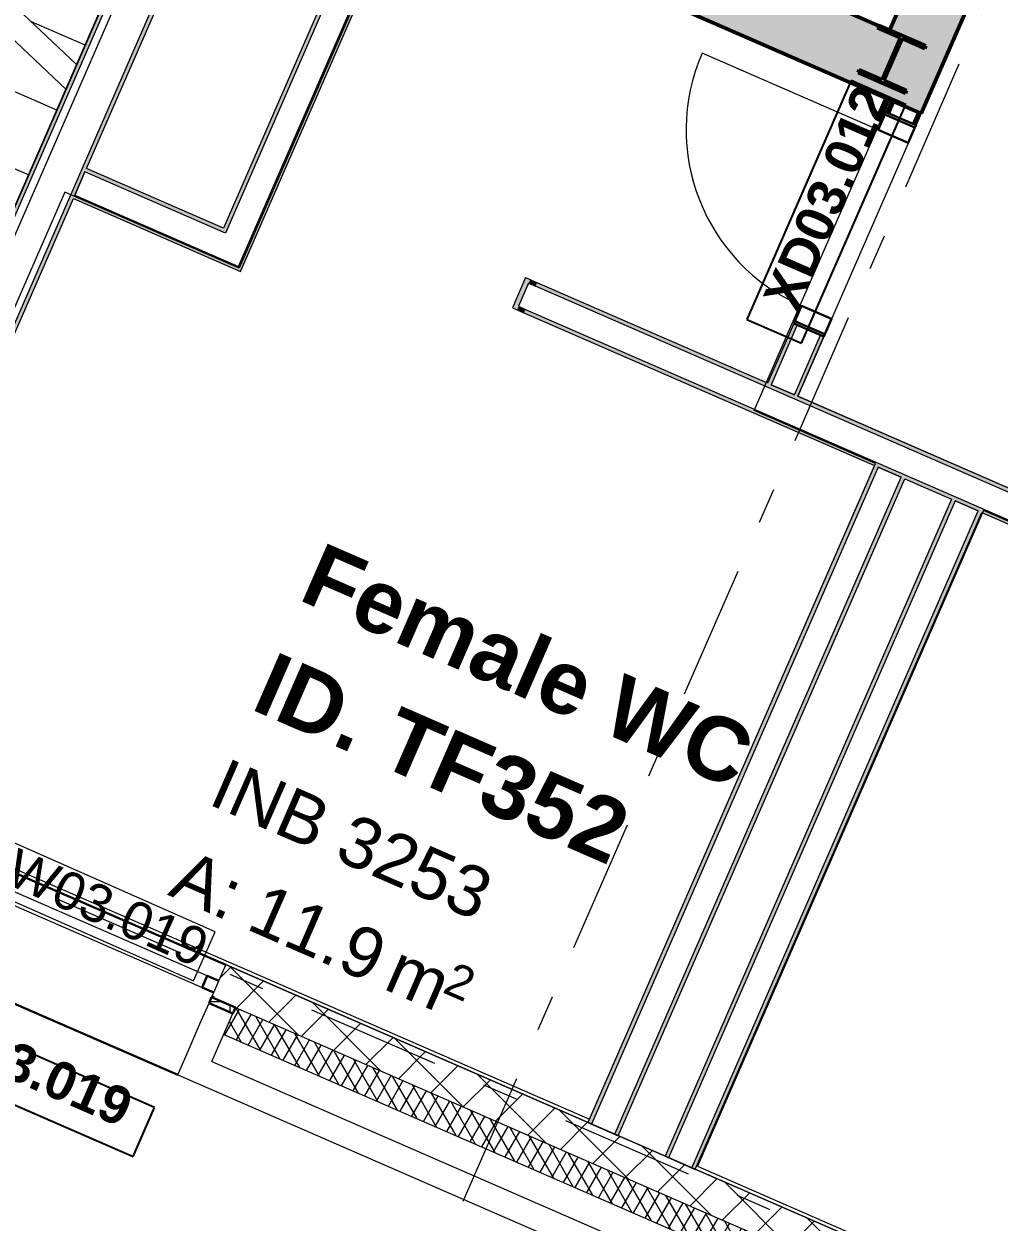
# Model space of a CAD drawing. Header units: millimetres. Extents: x -35034 to 431752, y -71616 to 25069.
# Drawn here: x 13616 to 17468, y -6982 to -2247 of the extents above; entities that cross this region are included whole.
import ezdxf
from ezdxf.enums import TextEntityAlignment as Align

# ---------------------------------------------------------------- set-up
doc = ezdxf.new("R2010")
doc.units = ezdxf.units.MM
doc.header["$MEASUREMENT"] = 0
doc.linetypes.add('Double Dashed', pattern=[1093.611073, 529.166651, -211.666656, 141.111112, -211.666656])
for name, color, linetype in [('A-05-M_Gross_Int_Circulation', 7, 'Continuous'), ('A-15-M_Column_Int', 7, 'Continuous'), ('A-15-MG_Structural_Grid', 7, 'Continuous'), ('A-20-M_Floor_Slab', 7, 'Continuous'), ('A-25-M_Curtain_Wall', 7, 'Continuous'), ('A-25-M_Wall_Ext_Existing_HUB', 7, 'Continuous'), ('A-25-M_Wall_Int', 7, 'Continuous'), ('A-35-M_FFE-Zone', 7, 'Continuous'), ('ArchiCAD Door Markers', 7, 'Continuous'), ('ArchiCAD Doors', 7, 'Continuous'), ('ArchiCAD Window Markers', 7, 'Continuous'), ('ArchiCAD Windows', 7, 'Continuous')]:
    doc.layers.add(name, color=color, linetype=linetype)
for name, color, linetype, lineweight, true_color in [('A-05-M_Gross_Int_Circulation_Pen_No__74', 7, 'Continuous', 20, 0x606060), ('A-15-M_Column_Int_Pen_No__28', 7, 'Continuous', 50, 0x2a2a2a), ('A-15-MG_Structural_Grid_Pen_No__163', 7, 'Continuous', 0, 0x750077), ('A-25-M_Curtain_Wall_Pen_No__46', 7, 'Continuous', 35, 0x444444), ('A-25-M_Wall_Ext_Existing_HUB_Pen_No__107', 7, 'Continuous', 15, 0xa6a6a6), ('A-25-M_Wall_Ext_Existing_HUB_Pen_No__43', 7, 'Continuous', 30, 0x444444), ('A-25-M_Wall_Int_Pen_No__107', 7, 'Continuous', 15, 0xa6a6a6), ('A-25-M_Wall_Int_Pen_No__27', 7, 'Continuous', 50, 0x2a2a2a), ('A-35-M_FFE-Zone_Pen_No__74', 7, 'Continuous', 20, 0x606060), ('ArchiCAD Doors_Pen_No__27', 7, 'Continuous', 50, 0x2a2a2a), ('ArchiCAD Doors_Pen_No__43', 7, 'Continuous', 30, 0x444444), ('ArchiCAD Doors_Pen_No__63', 7, 'Continuous', 20, 0x606060), ('ArchiCAD Windows_Pen_No__23', 7, 'Continuous', 30, 0x2a2a2a), ('ArchiCAD Windows_Pen_No__43', 7, 'Continuous', 30, 0x444444)]:
    doc.layers.add(name, color=color, linetype=linetype, lineweight=lineweight, true_color=true_color)
for name, color, linetype, lineweight in [('A-20-M_Floor_Slab_Pen_No__89', 8, 'Continuous', 20), ('A-25-M_Curtain_Wall_Pen_No__85', 8, 'Continuous', 20), ('A-25-M_Wall_Ext_Existing_HUB_Pen_No__1', 7, 'Continuous', 13), ('A-25-M_Wall_Int_Pen_No__1', 7, 'Continuous', 13), ('A-30-M_Stair_Pen_No__1', 7, 'Continuous', 13), ('ArchiCAD Door Markers_Pen_No__1', 7, 'Continuous', 13), ('ArchiCAD Door Markers_Pen_No__5', 7, 'Continuous', 25), ('ArchiCAD Doors_Pen_No__1', 7, 'Continuous', 13), ('ArchiCAD Window Markers_Pen_No__1', 7, 'Continuous', 13), ('ArchiCAD Window Markers_Pen_No__5', 7, 'Continuous', 25), ('ArchiCAD Windows_Pen_No__1', 7, 'Continuous', 13), ('ArchiCAD Windows_Pen_No__83', 8, 'Continuous', 20), ('ArchiCAD Zone Stamps_Pen_No__9', 7, 'Continuous', 13)]:
    doc.layers.add(name, color=color, linetype=linetype, lineweight=lineweight)
doc.styles.add('GENERATED_STYLE_1', font='')
doc.styles.add('GENERATED_STYLE_2', font='')
doc.styles.add('GENERATED_STYLE_3', font='')
doc.styles.add('GENERATED_STYLE_4', font='')
doc.styles.get('GENERATED_STYLE_1').set_extended_font_data('Swis721 BT', bold=True)
doc.styles.get('GENERATED_STYLE_2').set_extended_font_data('Arial', bold=True)
doc.styles.get('GENERATED_STYLE_3').set_extended_font_data('Arial')
doc.styles.get('GENERATED_STYLE_4').set_extended_font_data('Swis721 BT')
pattern_1 = [(103.994, (0, 0), (-1137.956, 451.32), [0, -965.2, 0, -1079.5, 0, -1031.875]), (73.994, (0, 0), (-1195.13, 1745.31), [0, -520.7, 0, -869.95, 0, -333.375]), (33.994, (-311.5, -716.2), (785.414, 1814.82), [0, -317.5, 0, -1143, 0, -1492.25]), (23.994, (-311.5, -716.2), (250.28, 1972.77), [0, -158.75, 0, -749.3, 0, -857.25])]

# ---------------------------------------------------------------- blocks, each defined once
blk = doc.blocks.new('Female WC_INB 3253_36_3', base_point=(15181.8, -5656.9))
at = {"layer": 'A-35-M_FFE-Zone_Pen_No__74', "linetype": 'Continuous'}
for p, q in [((15120, -1710.6), (14465.5, -3211.6)), ((17036.7, -2546.4), (15120, -1710.6)), ((16501.1, -3774.7), (17036.7, -2546.4)), ((13776.7, -2911.3), (12897.3, -4927.9)), ((14465.5, -3211.6), (13776.7, -2911.3)), ((16980.1, -3983.6), (16501.1, -3774.7)), ((15849.9, -6575.4), (16980.1, -3983.6)), ((13181.5, -5411.8), (15849.9, -6575.4))]:
    blk.add_line(p, q, dxfattribs=at)
at = {"layer": 'ArchiCAD Zone Stamps_Pen_No__9'}
for tag, height, style, p in [('ROOM_NAME', 250, 'GENERATED_STYLE_2', (14794.1, -4291.4)), ('zoneNameLine2', 250, 'GENERATED_STYLE_2', (14605.7, -4723.5)), ('ROOM_NUMBER', 200, 'GENERATED_STYLE_3', (14417.2, -5144.2)), ('measuredAreaCode', 200, 'GENERATED_STYLE_3', (14260.2, -5504.3)), ('DUMMY_649', 200, 'GENERATED_STYLE_3', (14567.6, -5638.3)), ('DUMMY_650', 200, 'GENERATED_STYLE_3', (15038.3, -5843.6)), ('DUMMY_651', 133.3, 'GENERATED_STYLE_3', (15317.6, -5950.1))]:
    blk.add_attdef(tag, text='', height=height, rotation=336.4404, dxfattribs=dict(at, style=style)).set_placement(p, align=Align.TOP_LEFT)
blk = doc.blocks.new('Male WC_INB 3254_37_3', base_point=(19116.5, -7126.9))
at = {"layer": 'A-35-M_FFE-Zone_Pen_No__74', "linetype": 'Continuous'}
for p, q in [((19479.7, -3553.8), (18922.9, -4830.7)), ((21223.1, -4314.1), (19479.7, -3553.8)), ((17406.4, -4169.4), (16276.2, -6761.3)), ((18922.9, -4830.7), (17406.4, -4169.4)), ((19536.1, -8182.8), (21223.1, -4314.1)), ((16276.2, -6761.3), (19536.1, -8182.8))]:
    blk.add_line(p, q, dxfattribs=at)
at = {"layer": 'ArchiCAD Zone Stamps_Pen_No__9'}
for tag, height, style, p in [('ROOM_NAME', 250, 'GENERATED_STYLE_2', (18877.2, -5826.1)), ('zoneNameLine2', 250, 'GENERATED_STYLE_2', (18688.7, -6258.2)), ('ROOM_NUMBER', 200, 'GENERATED_STYLE_3', (18500.3, -6678.9)), ('measuredAreaCode', 200, 'GENERATED_STYLE_3', (18343.3, -7039)), ('DUMMY_649', 200, 'GENERATED_STYLE_3', (18650.7, -7173.1)), ('DUMMY_650', 200, 'GENERATED_STYLE_3', (19140, -7386.4)), ('DUMMY_651', 133.3, 'GENERATED_STYLE_3', (19419.3, -7493))]:
    blk.add_attdef(tag, text='', height=height, rotation=336.4404, dxfattribs=dict(at, style=style)).set_placement(p, align=Align.TOP_LEFT)
blk = doc.blocks.new('Hub Circulation Third_INB 3250_43_3', base_point=(35476.1, -4184.6))
at = {"layer": 'A-05-M_Gross_Int_Circulation_Pen_No__74', "linetype": 'Continuous'}
for p, q in [((19055.2, 1744.8), (16673, -3718.4)), ((16673, -3718.4), (18830.8, -4659.3))]:
    blk.add_line(p, q, dxfattribs=at)
at = {"layer": 'ArchiCAD Zone Stamps_Pen_No__9'}
for tag, height, style, p in [('ROOM_NAME', 250, 'GENERATED_STYLE_2', (34329.2, -2488.1)), ('zoneNameLine2', 250, 'GENERATED_STYLE_2', (34140.8, -2920.2)), ('ROOM_NUMBER', 200, 'GENERATED_STYLE_3', (33952.4, -3340.9)), ('measuredAreaCode', 200, 'GENERATED_STYLE_3', (33795.3, -3701)), ('DUMMY_649', 200, 'GENERATED_STYLE_3', (34102.7, -3835.1)), ('DUMMY_650', 200, 'GENERATED_STYLE_3', (34731.9, -4109.4)), ('DUMMY_651', 133.3, 'GENERATED_STYLE_3', (35011.2, -4216))]:
    blk.add_attdef(tag, text='', height=height, rotation=336.4404, dxfattribs=dict(at, style=style)).set_placement(p, align=Align.TOP_LEFT)
blk = doc.blocks.new('Stair 03_INB 3252_56_3', base_point=(12780.6, -1779.5))
at = {"layer": 'A-05-M_Gross_Int_Circulation_Pen_No__74', "linetype": 'Continuous'}
blk.add_line((12614.2, -5180.7), (15080.6, 475.5), dxfattribs=at)
at = {"layer": 'ArchiCAD Zone Stamps_Pen_No__9'}
for tag, height, style, p in [('ROOM_NAME', 250, 'GENERATED_STYLE_2', (12541.3, -478.7)), ('zoneNameLine2', 250, 'GENERATED_STYLE_2', (12352.9, -910.9)), ('ROOM_NUMBER', 200, 'GENERATED_STYLE_3', (12164.5, -1331.6)), ('measuredAreaCode', 200, 'GENERATED_STYLE_3', (12007.4, -1691.7)), ('DUMMY_649', 200, 'GENERATED_STYLE_3', (12314.8, -1825.7)), ('DUMMY_650', 200, 'GENERATED_STYLE_3', (12804.2, -2039.1)), ('DUMMY_651', 133.3, 'GENERATED_STYLE_3', (13083.5, -2145.6))]:
    blk.add_attdef(tag, text='', height=height, rotation=336.4404, dxfattribs=dict(at, style=style)).set_placement(p, align=Align.TOP_LEFT)
blk = doc.blocks.new('Slab_1_3', base_point=(7696.6, 5872.1))
at = {"layer": 'A-20-M_Floor_Slab_Pen_No__89', "linetype": 'Continuous', "flags": 128}
blk.add_lwpolyline([(31982.9, -13626.4), (12656.3, -5199.1), (14737.9, -425.5), (12206.2, 678.5), (10067.8, -4225.5), (4375.8, -1743.6), (7696.6, 5872.1), (7484.7, 6099.8), (7408.6, 6181.5), (7708, 6474.6), (7630.9, 6558.3), (10938, 9637), (15227.2, 7766.9), (17293.9, 12506.6), (15858.3, 14038.4), (17354.4, 15444.2), (18384.5, 14995), (19410.6, 17348.4)], dxfattribs=at)
blk = doc.blocks.new('Window 19')
at = {"layer": 'ArchiCAD Windows_Pen_No__1', "linetype": 'Continuous'}
for p, q in [((-680, 0), (-680, -50)), ((680, 0), (680, -50))]:
    blk.add_line(p, q, dxfattribs=at)
at = {"layer": 'ArchiCAD Windows_Pen_No__23', "linetype": 'Continuous'}
for p, q in [((-680, 355), (680, 355)), ((-680, -119.5), (680, -119.5))]:
    blk.add_line(p, q, dxfattribs=at)
at = {"layer": 'ArchiCAD Windows_Pen_No__43', "linetype": 'Continuous'}
for p, q in [((-680, 0), (-630, 0)), ((-630, 0), (-630, -50)), ((630, -50), (630, 0)), ((630, 0), (680, 0)), ((-630, -50), (-680, -50)), ((680, -50), (630, -50))]:
    blk.add_line(p, q, dxfattribs=at)
at = {"layer": 'ArchiCAD Windows_Pen_No__83', "linetype": 'Continuous'}
for p, q in [((-630, 0), (630, 0)), ((630, -50), (-630, -50))]:
    blk.add_line(p, q, dxfattribs=at)
blk = doc.blocks.new('Window Stamp 18_3')
at = {"layer": 'ArchiCAD Window Markers_Pen_No__5', "linetype": 'Continuous'}
for p, q in [((647.4, 366.4), (-647.4, 366.4)), ((-647.4, 366.4), (-647.4, 154.6)), ((647.4, 366.4), (-647.4, 366.4)), ((647.4, 154.6), (647.4, 366.4)), ((-647.4, 154.6), (647.4, 154.6))]:
    blk.add_line(p, q, dxfattribs=at)
at = {"layer": 'ArchiCAD Window Markers_Pen_No__1', "style": 'GENERATED_STYLE_1'}
blk.add_attdef('AC_WIDO_ID', text='', height=150, rotation=180, dxfattribs=at).set_placement((588.6, 410.5), align=Align.BOTTOM_LEFT)
blk = doc.blocks.new('Wall_8_3', base_point=(44635.4, -19661.2))
at = {"layer": 'A-25-M_Wall_Ext_Existing_HUB', "linetype": 'Continuous', "lineweight": 0, "true_color": 0x000000}
h = blk.add_hatch(dxfattribs=at)
h.set_pattern_fill('Rigid_Insulation_0003', color=178, style=0, pattern_type=2)
h.set_pattern_definition([(0, (0, 0), (0, 130), []), (90, (0, 0), (-130, 0), [])])
h.paths.add_polyline_path([(14357.1, -6093.5), (14347.1, -6116.4), (14441.1, -6157.4), (14451.1, -6134.4)])
at = {"layer": 'A-25-M_Wall_Ext_Existing_HUB_Pen_No__107', "linetype": 'Continuous'}
h = blk.add_hatch(dxfattribs=at)
h.set_pattern_fill('Concrete_Block_0003', color=256, style=0, pattern_type=2)
h.set_pattern_definition([(45, (0, 0), (-91.9239, 91.9239), []), (135, (0, 0), (91.9239, 91.9239), [])])
h.paths.add_polyline_path([(14357.1, -6093.5), (17647.9, -7528.4), (17656.1, -7509.6), (17676.1, -7463.8), (17703.8, -7400.1), (14413.1, -5965.1), (14385.3, -6028.9), (14365.3, -6074.7)])
h = blk.add_hatch(dxfattribs=at)
h.set_pattern_fill('613_01__ad_AR_SAND_0003', color=256, style=0, pattern_type=2)
h.set_pattern_definition(pattern_1)
h.paths.add_polyline_path([(14358.4, -6347.1), (14441.1, -6157.4), (14347.1, -6116.4), (14223.4, -6400.1)])
h = blk.add_hatch(dxfattribs=at)
h.set_pattern_fill('Batt_Insulation_0003', color=256, style=0, pattern_type=2)
h.set_pattern_definition([(60, (0, 0), (-43.30127, 25), []), (120, (0, 0), (43.30127, 25), [])])
h.paths.add_polyline_path([(14405.1, -6239.9), (17508, -7592.9), (17543.9, -7510.4), (17553.9, -7487.4), (14451.1, -6134.4), (14441.1, -6157.4)])
h = blk.add_hatch(dxfattribs=at)
h.set_pattern_fill('613_01__ad_AR_SAND_0003', color=256, style=0, pattern_type=2)
h.set_pattern_definition(pattern_1)
h.paths.add_polyline_path([(14358.4, -6347.1), (14223.4, -6400.1), (17514.2, -7835), (17461.2, -7700.1)])
at = {"layer": 'A-25-M_Wall_Ext_Existing_HUB_Pen_No__1', "linetype": 'Continuous'}
for p, q in [((14385.3, -6028.9), (14413.1, -5965.1)), ((14365.3, -6074.7), (14385.3, -6028.9)), ((14357.1, -6093.5), (14365.3, -6074.7)), ((14311.2, -6198.9), (14347.1, -6116.4)), ((14311.2, -6198.9), (14347.1, -6116.4)), ((14451.1, -6134.4), (17553.9, -7487.4)), ((14264.4, -6306.1), (14311.2, -6198.9)), ((14264.4, -6306.1), (14311.2, -6198.9)), ((14358.4, -6347.1), (14441.1, -6157.4)), ((14405.1, -6239.9), (17508, -7592.9)), ((14223.4, -6400.1), (14264.4, -6306.1)), ((14223.4, -6400.1), (14264.4, -6306.1)), ((14358.4, -6347.1), (17461.2, -7700.1))]:
    blk.add_line(p, q, dxfattribs=at)
at = {"layer": 'A-25-M_Wall_Ext_Existing_HUB_Pen_No__1', "linetype": 'Continuous', "flags": 128}
for points in [[(17703.8, -7400.1), (14413.1, -5965.1)], [(14223.4, -6400.1), (17514.2, -7835)]]:
    blk.add_lwpolyline(points, dxfattribs=at)
at = {"layer": 'A-25-M_Wall_Ext_Existing_HUB_Pen_No__43', "linetype": 'Continuous'}
for p, q in [((14357.1, -6093.5), (14347.1, -6116.4)), ((14451.1, -6134.4), (14357.1, -6093.5)), ((14347.1, -6116.4), (14441.1, -6157.4)), ((14441.1, -6157.4), (14451.1, -6134.4))]:
    blk.add_line(p, q, dxfattribs=at)
at = {"layer": 'ArchiCAD Window Markers'}
ref = blk.add_blockref('Window Stamp 18_3', (13600.1, -6128.3), dxfattribs=dict(at, rotation=156.4404141930047))
ref.add_attrib('AC_WIDO_ID', 'P2-W03.019', dxfattribs={"layer": 'ArchiCAD Window Markers_Pen_No__1', "color": 7, "height": 150, "rotation": 336.4404, "style": 'GENERATED_STYLE_1'}).set_placement((12914.2, -6184.7), align=Align.BOTTOM_LEFT)
at = {"layer": 'ArchiCAD Windows', "color": 251, "linetype": 'Continuous', "lineweight": 20, "true_color": 0x606060, "xscale": -1, "zscale": 1000, "rotation": 156.4404141930047}
blk.add_blockref('Window 19', (13742, -5802.9), dxfattribs=at)
blk = doc.blocks.new('Wall_25_3', base_point=(12614.2, -5180.7))
at = {"layer": 'A-25-M_Wall_Int_Pen_No__107', "linetype": 'Continuous'}
for points in [[(14286, -1346.6), (12614.2, -5180.7), (12627.9, -5186.7), (14299.8, -1352.6)], [(14455.6, -1420.6), (12783.8, -5254.7), (12797.5, -5260.7), (14469.4, -1426.6)]]:
    blk.add_hatch(color=256, dxfattribs=at).paths.add_polyline_path(points)
at = {"layer": 'A-25-M_Wall_Int_Pen_No__1', "linetype": 'Continuous'}
for p, q in [((14299.8, -1352.6), (12627.9, -5186.7)), ((12783.8, -5254.7), (14455.6, -1420.6))]:
    blk.add_line(p, q, dxfattribs=at)
at = {"layer": 'A-25-M_Wall_Int_Pen_No__1', "linetype": 'Continuous', "flags": 128}
for points in [[(15080.6, 475.5), (12614.2, -5180.7)], [(13862.8, -2817.6), (14469.4, -1426.6)], [(13816.9, -2923), (13856.8, -2831.3)], [(12797.5, -5260.7), (13810.9, -2936.7)]]:
    blk.add_lwpolyline(points, dxfattribs=at)
blk = doc.blocks.new('Wall_26_3', base_point=(13679.5, -2737.6))
at = {"layer": 'A-25-M_Wall_Int_Pen_No__107', "linetype": 'Continuous'}
for points in [[(14403.6, -3053.4), (13862.8, -2817.6), (13856.8, -2831.3), (14411.4, -3073.1)], [(13810.9, -2936.7), (14470.8, -3224.5), (14463.1, -3204.8), (13816.9, -2923)]]:
    blk.add_hatch(color=256, dxfattribs=at).paths.add_polyline_path(points)
at = {"layer": 'A-25-M_Wall_Int_Pen_No__1', "linetype": 'Continuous'}
for p, q in [((14411.4, -3073.1), (13856.8, -2831.3)), ((13816.9, -2923), (14463.1, -3204.8))]:
    blk.add_line(p, q, dxfattribs=at)
at = {"layer": 'A-25-M_Wall_Int_Pen_No__1', "linetype": 'Continuous', "flags": 128}
for points in [[(13856.8, -2831.3), (13816.9, -2923)], [(14403.6, -3053.4), (13862.8, -2817.6)], [(13810.9, -2936.7), (14470.8, -3224.5)]]:
    blk.add_lwpolyline(points, dxfattribs=at)
blk = doc.blocks.new('Wall_27_3', base_point=(14403.6, -3053.4))
at = {"layer": 'A-25-M_Wall_Int_Pen_No__107', "linetype": 'Continuous'}
for points in [[(15010.2, -1662.4), (14403.6, -3053.4), (14411.4, -3073.1), (15023.9, -1668.4)], [(14470.8, -3224.5), (15129.4, -1714.3), (15115.6, -1708.3), (14463.1, -3204.8)]]:
    blk.add_hatch(color=256, dxfattribs=at).paths.add_polyline_path(points)
at = {"layer": 'A-25-M_Wall_Int_Pen_No__1', "linetype": 'Continuous'}
for p, q in [((15023.9, -1668.4), (14411.4, -3073.1)), ((14463.1, -3204.8), (15115.6, -1708.3))]:
    blk.add_line(p, q, dxfattribs=at)
at = {"layer": 'A-25-M_Wall_Int_Pen_No__1', "linetype": 'Continuous', "flags": 128}
for points in [[(15010.2, -1662.4), (14403.6, -3053.4)], [(15129.4, -1714.3), (15010.2, -1662.4)], [(14470.8, -3224.5), (15129.4, -1714.3)]]:
    blk.add_lwpolyline(points, dxfattribs=at)
blk = doc.blocks.new('Wrapped End 19')
at = {"layer": 'A-25-M_Wall_Int_Pen_No__107', "linetype": 'Continuous'}
for points in [[(0, -20), (130, -20), (130, 0), (0, 0)], [(0, -50), (15, -50), (15, -20), (0, -20)], [(115, -50), (130, -50), (130, -20), (115, -20)]]:
    blk.add_hatch(color=256, dxfattribs=at).paths.add_polyline_path(points)
at = {"layer": 'A-25-M_Wall_Int_Pen_No__1', "linetype": 'Continuous'}
for p, q in [((130, 0), (0, 0)), ((0, 0), (0, -20)), ((130, 0), (0, 0)), ((0, 0), (0, -20)), ((130, 0), (130, -20)), ((130, 0), (130, -20)), ((0, -20), (0, -50)), ((0, -20), (0, -50)), ((115, -20), (15, -20)), ((15, -20), (15, -50)), ((15, -20), (15, -50)), ((115, -20), (115, -50)), ((115, -20), (115, -50)), ((130, -20), (130, -50)), ((130, -20), (130, -50))]:
    blk.add_line(p, q, dxfattribs=at)
blk = doc.blocks.new('Wall_28_3', base_point=(15597.3, -3249.3))
at = {"layer": 'A-25-M_Wall_Int_Pen_No__107', "linetype": 'Continuous'}
for points in [[(15643.1, -3269.3), (15637.2, -3283.1), (18824.8, -4673), (18830.8, -4659.3)], [(15597.2, -3374.7), (15591.2, -3388.5), (18888.8, -4826.4), (18894.6, -4813.2), (18894.3, -4812.4)], [(18830.8, -4659.3), (18824.8, -4673), (18838.5, -4679), (18838.8, -4678.5)], [(18894.6, -4813.2), (18888.8, -4826.4), (18902.6, -4832.4)]]:
    blk.add_hatch(color=256, dxfattribs=at).paths.add_polyline_path(points)
at = {"layer": 'A-25-M_Wall_Int_Pen_No__1', "linetype": 'Continuous'}
for p, q in [((18838.5, -4679), (15637.2, -3283.1)), ((15597.2, -3374.7), (18798.6, -4770.7)), ((18838.5, -4679), (18838.8, -4678.5)), ((18798.6, -4770.7), (18894.3, -4812.4))]:
    blk.add_line(p, q, dxfattribs=at)
at = {"layer": 'A-25-M_Wall_Int_Pen_No__1', "linetype": 'Continuous', "flags": 128}
for points in [[(16553.8, -3666.4), (15643.1, -3269.3)], [(15591.2, -3388.5), (16976.2, -3992.4)], [(16659.3, -3712.4), (16567.6, -3672.4)], [(18830.8, -4659.3), (16673, -3718.4)], [(16990, -3998.4), (17081.7, -4038.4)], [(17095.4, -4044.4), (17280.6, -4125.1)], [(17294.3, -4131.1), (17386, -4171.1)], [(17399.7, -4177.1), (18902.6, -4832.4)]]:
    blk.add_lwpolyline(points, dxfattribs=at)
at = {"layer": 'A-25-M_Wall_Int', "linetype": 'Continuous', "zscale": 1000, "rotation": 66.44034980789456}
blk.add_blockref('Wrapped End 19', (15545.4, -3368.5), dxfattribs=at)
blk = doc.blocks.new('Wall_29_3', base_point=(15844.1, -6588.8))
at = {"layer": 'A-25-M_Wall_Int_Pen_No__107', "linetype": 'Continuous'}
for points in [[(16976.2, -3992.4), (15844.1, -6588.8), (15857.8, -6594.8), (16990, -3998.4)], [(15963.2, -6640.8), (17095.4, -4044.4), (17081.7, -4038.4), (15949.5, -6634.8)]]:
    blk.add_hatch(color=256, dxfattribs=at).paths.add_polyline_path(points)
at = {"layer": 'A-25-M_Wall_Int_Pen_No__1', "linetype": 'Continuous'}
for p, q in [((16990, -3998.4), (15857.8, -6594.8)), ((15949.5, -6634.8), (17081.7, -4038.4))]:
    blk.add_line(p, q, dxfattribs=at)
at = {"layer": 'A-25-M_Wall_Int_Pen_No__1', "linetype": 'Continuous', "flags": 128}
for points in [[(16976.2, -3992.4), (15844.1, -6588.8)], [(17081.7, -4038.4), (16990, -3998.4)], [(15963.2, -6640.8), (17095.4, -4044.4)], [(15844.1, -6588.8), (15963.2, -6640.8)]]:
    blk.add_lwpolyline(points, dxfattribs=at)
blk = doc.blocks.new('Wall_30_3', base_point=(17451.7, -4057.9))
at = {"layer": 'A-25-M_Wall_Int_Pen_No__107', "linetype": 'Continuous'}
for points in [[(17280.6, -4125.1), (16148.4, -6721.5), (16162.2, -6727.5), (17294.3, -4131.1)], [(16267.6, -6773.5), (17399.7, -4177.1), (17386, -4171.1), (16253.8, -6767.5)]]:
    blk.add_hatch(color=256, dxfattribs=at).paths.add_polyline_path(points)
at = {"layer": 'A-25-M_Wall_Int_Pen_No__1', "linetype": 'Continuous'}
for p, q in [((17294.3, -4131.1), (16162.2, -6727.5)), ((16253.8, -6767.5), (17386, -4171.1))]:
    blk.add_line(p, q, dxfattribs=at)
at = {"layer": 'A-25-M_Wall_Int_Pen_No__1', "linetype": 'Continuous', "flags": 128}
for points in [[(17280.6, -4125.1), (16148.4, -6721.5)], [(17386, -4171.1), (17294.3, -4131.1)], [(16267.6, -6773.5), (17399.7, -4177.1)], [(16148.4, -6721.5), (16267.6, -6773.5)]]:
    blk.add_lwpolyline(points, dxfattribs=at)
blk = doc.blocks.new('Wall_83_3', base_point=(14386, -1117.5))
at = {"layer": 'A-25-M_Wall_Int_Pen_No__107', "linetype": 'Continuous', "lineweight": 0, "true_color": 0x535353}
blk.add_hatch(color=251, dxfattribs=at).paths.add_polyline_path([(14469.4, -1426.6), (17160.6, -2600.1), (17035.1, -2272.6), (14569.3, -1197.4)])
at = {"layer": 'A-25-M_Wall_Int_Pen_No__27', "linetype": 'Continuous', "flags": 128}
for points in [[(17035.1, -2272.6), (14569.3, -1197.4)], [(14469.4, -1426.6), (17160.6, -2600.1)]]:
    blk.add_lwpolyline(points, dxfattribs=at)
blk = doc.blocks.new('Simple Door Opening_7')
at = {"layer": 'ArchiCAD Doors_Pen_No__27', "linetype": 'Continuous'}
for p, q in [((-455, 0), (-455, 246)), ((455, 0), (455, 246))]:
    blk.add_line(p, q, dxfattribs=at)
blk = doc.blocks.new('Simple Door Opening_8')
at = {"layer": 'ArchiCAD Doors_Pen_No__27', "linetype": 'Continuous'}
for p, q in [((-450, 0), (-450, -246)), ((450, 0), (450, -246))]:
    blk.add_line(p, q, dxfattribs=at)
blk = doc.blocks.new('Wall_85_3', base_point=(19055.2, 1744.8))
at = {"layer": 'A-25-M_Wall_Int_Pen_No__107', "linetype": 'Continuous', "lineweight": 0, "true_color": 0x535353}
for points in [[(19055.2, 1744.8), (18693.8, 1531.5), (18473.1, 1025.3), (18698.6, 927)], [(18338.9, 102), (18113.4, 200.4), (17615.8, -940.9), (17841.3, -1039.2)], [(17477.5, -1873.3), (17252, -1775), (17035.1, -2272.6), (17160.6, -2600.1)]]:
    blk.add_hatch(color=251, dxfattribs=at).paths.add_polyline_path(points)
at = {"layer": 'A-25-M_Wall_Int_Pen_No__27', "linetype": 'Continuous', "flags": 128}
for points in [[(18698.6, 927), (19055.2, 1744.8)], [(18693.8, 1531.5), (18473.1, 1025.3)], [(18113.4, 200.4), (17892.4, -306.4)], [(17841.3, -1039.2), (18338.9, 102)], [(17836.5, -434.7), (17615.8, -940.9)], [(17252, -1775), (17035.1, -2272.6)], [(17160.6, -2600.1), (17477.5, -1873.3)]]:
    blk.add_lwpolyline(points, dxfattribs=at)
at = {"layer": 'ArchiCAD Doors', "color": 251, "linetype": 'Continuous', "lineweight": 20, "true_color": 0x606060, "xscale": -1, "zscale": 1000, "rotation": 246.4404159907759}
for name, p in [('Simple Door Opening_8', (18518.8, 514.5)), ('Simple Door Opening_7', (17433.9, -1357.9))]:
    blk.add_blockref(name, p, dxfattribs=at)
blk = doc.blocks.new('Door 19_3')
at = {"layer": 'ArchiCAD Doors_Pen_No__1', "linetype": 'Continuous'}
for p, q in [((-455.3, -15), (-455.3, 0)), ((455.3, -15), (455.3, 0)), ((-455.3, -115), (-455.3, -15)), ((455.3, -115), (455.3, -15)), ((-455.3, -130), (-455.3, -115)), ((455.3, -130), (455.3, -115))]:
    blk.add_line(p, q, dxfattribs=at)
at = {"layer": 'ArchiCAD Doors_Pen_No__43', "linetype": 'Continuous'}
for p, q in [((-445.3, 0), (-455.3, 0)), ((-455.3, 0), (-455.3, -130)), ((-379.3, 0), (-445.3, 0)), ((-445.3, 0), (-445.3, -130)), ((-379.3, -130), (-379.3, 0)), ((445.3, 0), (379.3, 0)), ((379.3, 0), (379.3, -130)), ((445.3, 0), (455.3, 0)), ((445.3, -130), (445.3, 0)), ((455.3, 0), (455.3, -130)), ((-445.3, -130), (-455.3, -130)), ((-445.3, -130), (-379.3, -130)), ((379.3, -130), (445.3, -130)), ((445.3, -130), (455.3, -130))]:
    blk.add_line(p, q, dxfattribs=at)
at = {"layer": 'ArchiCAD Doors_Pen_No__63', "linetype": 'Continuous'}
blk.add_line((379.3, 0), (379.3, 758.5), dxfattribs=at)
blk.add_arc((379.3, 0), 758.5, 90, 180, dxfattribs=at)
blk = doc.blocks.new('Door Stamp 17_4')
at = {"layer": 'ArchiCAD Door Markers_Pen_No__5', "linetype": 'Continuous'}
for p, q in [((514.6, -70), (-514.6, -70)), ((-514.6, -70), (-514.6, -305.7)), ((514.6, -70), (-514.6, -70)), ((514.6, -305.7), (514.6, -70)), ((-514.6, -305.7), (514.6, -305.7))]:
    blk.add_line(p, q, dxfattribs=at)
at = {"layer": 'ArchiCAD Door Markers_Pen_No__1', "style": 'GENERATED_STYLE_2'}
blk.add_attdef('AC_WIDO_ID', text='', height=150, rotation=180, dxfattribs=at).set_placement((457.5, -21.1), align=Align.BOTTOM_LEFT)
blk = doc.blocks.new('Wall_86_3', base_point=(17260.6, -2370.9))
at = {"layer": 'A-25-M_Wall_Int_Pen_No__107', "linetype": 'Continuous'}
for points in [[(17041.5, -2548.1), (17020.8, -2595.5), (17034.6, -2601.5), (17055.2, -2554.1)], [(17146.9, -2594.1), (17126.2, -2641.4), (17140, -2647.4), (17160.6, -2600.1)], [(16656.9, -3430.1), (16553.8, -3666.4), (16567.6, -3672.4), (16670.6, -3436.1)], [(16762.3, -3476.1), (16659.3, -3712.4), (16673, -3718.4), (16776, -3482.1)]]:
    blk.add_hatch(color=256, dxfattribs=at).paths.add_polyline_path(points)
at = {"layer": 'A-25-M_Wall_Int_Pen_No__1', "linetype": 'Continuous'}
for p, q in [((17055.2, -2554.1), (17034.6, -2601.5)), ((17034.6, -2601.5), (17020.8, -2595.5)), ((17126.2, -2641.4), (17034.6, -2601.5)), ((17126.2, -2641.4), (17146.9, -2594.1)), ((17140, -2647.4), (17126.2, -2641.4)), ((16670.6, -3436.1), (16567.6, -3672.4)), ((16670.6, -3436.1), (16656.9, -3430.1)), ((16762.3, -3476.1), (16670.6, -3436.1)), ((16659.3, -3712.4), (16762.3, -3476.1)), ((16776, -3482.1), (16762.3, -3476.1))]:
    blk.add_line(p, q, dxfattribs=at)
at = {"layer": 'A-25-M_Wall_Int_Pen_No__1', "linetype": 'Continuous', "flags": 128}
for points in [[(17041.5, -2548.1), (17020.8, -2595.5)], [(17160.6, -2600.1), (17041.5, -2548.1)], [(17140, -2647.4), (17160.6, -2600.1)], [(16656.9, -3430.1), (16553.8, -3666.4)], [(16673, -3718.4), (16776, -3482.1)], [(16567.6, -3672.4), (16659.3, -3712.4)]]:
    blk.add_lwpolyline(points, dxfattribs=at)
at = {"layer": 'ArchiCAD Door Markers'}
ref = blk.add_blockref('Door Stamp 17_4', (16958, -3064.8), dxfattribs=dict(at, rotation=246.4404154257697))
ref.add_attrib('AC_WIDO_ID', 'XD03.012', dxfattribs={"layer": 'ArchiCAD Door Markers_Pen_No__1', "color": 7, "height": 150, "rotation": 66.4404, "style": 'GENERATED_STYLE_2'}).set_placement((16711, -3407.2), align=Align.BOTTOM_LEFT)
at = {"layer": 'ArchiCAD Doors', "color": 251, "linetype": 'Continuous', "lineweight": 20, "true_color": 0x606060, "zscale": 1000, "rotation": 66.44041542576974}
blk.add_blockref('Door 19_3', (16838.8, -3012.8), dxfattribs=at)
blk = doc.blocks.new('Universal Columns Column 19_2')
at = {"layer": 'A-15-M_Column_Int', "linetype": 'Continuous', "lineweight": 0, "true_color": 0xffffff}
h = blk.add_hatch(dxfattribs=at)
h.set_pattern_fill('613_01__a5_STUCCO_0003', style=0, pattern_type=2)
h.set_pattern_definition([(286.3, (0, 0), (-3213820, 11866500), [3000, -14992680]), (309.93, (992000, -2522800), (-1760680, 765780), [4670, -4288600]), (111.49, (-168200, -712500), (765800, 1760700), [7100, -2708200]), (111.49, (-238700, -1062700), (765800, 1760700), [7100, -2708200]), (111.49, (-566500, -1578300), (765800, 1760700), [7100, -2708200]), (111.49, (-655700, -1708100), (765800, 1760700), [7100, -2708200]), (111.494, (-465300, -1834400), (765800, 1760700), [7100, -2708200]), (111.494, (-104200, -1931700), (765800, 1760700), [7100, -2708200]), (111.494, (257800, -2002000), (765800, 1760700), [7100, -2708200]), (183.06, (-194600, -886000), (2526450, 994900), [11200, -4282100]), (183.06, (-349700, -1079650), (2526450, 994900), [11200, -4282100]), (183.06, (116350, -2076500), (2526450, 994900), [11200, -4282100]), (111.49, (-350400, -1231700), (765800, 1760700), [7100, -2708200]), (111.49, (-502900, -1720200), (765800, 1760700), [7100, -2708200]), (111.494, (-274000, -1895900), (765800, 1760700), [7100, -2708200]), (111.494, (322000, -2155100), (765800, 1760700), [7100, -2708200]), (48.06, (-367140, -1412600), (765780, 1760680), [10500, -6061050]), (48.06, (-236400, -1671930), (765780, 1760680), [10520, -6061050]), (48.06, (-93300, -549600), (765800, 1760700), [10500, -6061050]), (48.06, (189050, -378800), (765800, 1760700), [10500, -6061050]), (48.06, (50600, -207200), (765800, 1760700), [10500, -6061050]), (48.06, (563700, -450600), (765800, 1760700), [10500, -6061050]), (48.06, (904800, -517960), (765780, 1760680), [10500, -6061050]), (48.06, (1265960, -877540), (765780, 1760680), [10500, -6061050]), (48.06, (1482600, -916100), (765780, 1760680), [10520, -6061050]), (48.06, (1273060, -1199550), (765780, 1760680), [10520, -6061050]), (48.06, (1211900, -1491860), (765780, 1760680), [10520, -6061050]), (48.06, (943500, -1689000), (765780, 1760680), [10520, -6061050]), (48.06, (1016600, -1999200), (765780, 1760680), [10520, -6061050]), (48.06, (801000, -2133260), (765780, 1760680), [10520, -6061050]), (48.06, (807600, -2293060), (765780, 1760680), [10520, -6061050]), (48.06, (630500, -2291960), (765780, 1760680), [10520, -6061050]), (48.06, (151700, -1607900), (765780, 1760680), [10520, -6061050]), (48.06, (70000, -1177460), (765780, 1760680), [10500, -6061050]), (48.06, (631750, -935800), (765780, 1760680), [10500, -6061050]), (48.06, (986700, -1181300), (765780, 1760680), [10500, -6061050]), (48.06, (850600, -1436000), (765780, 1760680), [10520, -6061050]), (48.06, (409300, -1365550), (765780, 1760680), [10500, -6061050]), (48.06, (488700, -1638000), (765780, 1760680), [10520, -6061050]), (48.06, (565600, -1787900), (765780, 1760680), [10520, -6061050]), (48.06, (297900, -886800), (765780, 1760680), [10500, -6061050]), (48.06, (277700, -629950), (765800, 1760700), [10500, -6061050]), (111.494, (551400, -2107800), (765800, 1760700), [7100, -2708200]), (111.494, (998900, -2140500), (765800, 1760700), [7100, -2708200]), (111.49, (707000, -1598400), (765800, 1760700), [7100, -2708200]), (111.494, (1193500, -1658100), (765800, 1760700), [7100, -2708200]), (111.49, (691100, -1191600), (765800, 1760700), [7100, -2708200]), (111.49, (1263300, -1334100), (765800, 1760700), [7100, -2708200]), (111.49, (979600, -866500), (765800, 1760700), [7100, -2708200]), (111.49, (1307600, -730700), (765800, 1760700), [7100, -2708200]), (111.49, (640400, -526600), (765800, 1760700), [7100, -2708200]), (111.49, (694500, -717200), (765800, 1760700), [7100, -2708200]), (111.49, (314700, -283700), (765800, 1760700), [7100, -2708200]), (111.49, (167600, -528500), (765800, 1760700), [7100, -2708200]), (111.49, (12400, -430600), (765800, 1760700), [7100, -2708200]), (111.49, (67100, -748000), (765800, 1760700), [7100, -2708200]), (111.49, (344000, -1091200), (765800, 1760700), [7100, -2708200]), (111.49, (29600, -939300), (765800, 1760700), [7100, -2708200]), (111.49, (438400, -757700), (765800, 1760700), [7100, -2708200]), (111.49, (-42600, -1373600), (765800, 1760700), [7100, -2708200]), (169.023, (65740, -1702860), (-7808487, 1302433), [10530, -17691000]), (169.023, (1133700, -1883880), (-7808487, 1302433), [10530, -17691000]), (169.023, (1445740, -1224800), (-7808487, 1302433), [10530, -17691000]), (169.023, (1047320, -1405880), (-7808487, 1302433), [10530, -17691000]), (169.023, (180300, -1357830), (-7808487, 1302433), [10530, -17691000]), (169.023, (-432670, -1577200), (-7808487, 1302433), [10530, -17691000]), (169.023, (223600, -966600), (-7808487, 1302433), [10530, -17691000]), (169.023, (1136430, -1014340), (-7808487, 1302433), [10530, -17691000]), (169.023, (1524220, -1021000), (-7808487, 1302433), [10530, -17691000]), (169.023, (1135220, -608810), (-7808487, 1302433), [10530, -17691000]), (169.023, (893470, -721350), (-7808487, 1302433), [10530, -17691000]), (169.023, (840820, -1017380), (-7808487, 1302433), [10530, -17691000]), (169.023, (46180, -1841170), (-7808487, 1302433), [10530, -17691000]), (169.023, (407640, -1861700), (-7808487, 1302433), [10530, -17691000]), (169.023, (845750, -1951000), (-7808487, 1302433), [10530, -17691000]), (48.06, (1350950, -1429200), (765780, 1760680), [10520, -6061050]), (48.06, (1140700, -2005970), (765780, 1760680), [10520, -6061050]), (48.06, (978100, -2309850), (765780, 1760680), [10520, -6061050]), (48.06, (198750, -158600), (765800, 1760700), [10500, -6061050]), (48.06, (458460, -261400), (765800, 1760700), [10500, -6061050]), (48.06, (772750, -448730), (765780, 1760680), [10500, -6061050]), (48.06, (1481360, -686060), (765780, 1760680), [10520, -6061050]), (48.06, (1667650, -817700), (765780, 1760680), [10520, -6061050]), (48.06, (1651400, -901750), (765780, 1760680), [10520, -6061050])])
h.paths.add_polyline_path([(-101.8, -101.6), (101.8, -101.6), (101.8, -90.6), (3.6, -90.6), (3.6, 90.6), (101.8, 90.6), (101.8, 101.6), (-101.8, 101.6), (-101.8, 90.6), (-3.6, 90.6), (-3.6, -90.6), (-101.8, -90.6)])
at = {"layer": 'A-15-M_Column_Int_Pen_No__28', "linetype": 'Continuous'}
for p, q in [((101.8, 101.6), (-101.8, 101.6)), ((-101.8, 101.6), (-101.8, 90.6)), ((101.8, 90.6), (101.8, 101.6)), ((-101.8, 90.6), (-3.6, 90.6)), ((-3.6, 90.6), (-3.6, -90.6)), ((3.6, -90.6), (3.6, 90.6)), ((3.6, 90.6), (101.8, 90.6)), ((-3.6, -90.6), (-101.8, -90.6)), ((-101.8, -90.6), (-101.8, -101.6)), ((101.8, -90.6), (3.6, -90.6)), ((101.8, -101.6), (101.8, -90.6)), ((-101.8, -101.6), (101.8, -101.6))]:
    blk.add_line(p, q, dxfattribs=at)
blk = doc.blocks.new('Standard grid marker')
at = {"layer": 'A-15-MG_Structural_Grid_Pen_No__163', "linetype": 'Double Dashed'}
blk.add_line((1000, 0), (29726, 0), dxfattribs=at)
at = {"layer": 'A-15-MG_Structural_Grid_Pen_No__163', "style": 'GENERATED_STYLE_4'}
for tag, p in [('AC_MarkerText_1_0', (-500, 41.2)), ('AC_MarkerText_1_1', (31226, 41.2))]:
    blk.add_attdef(tag, text='', height=350, rotation=90, dxfattribs=at).set_placement(p, align=Align.MIDDLE_CENTER)
blk = doc.blocks.new('Standard grid marker_3')
at = {"layer": 'A-15-MG_Structural_Grid_Pen_No__163', "linetype": 'Double Dashed'}
blk.add_line((1000, 0), (74254.8, 0), dxfattribs=at)
at = {"layer": 'A-15-MG_Structural_Grid_Pen_No__163', "style": 'GENERATED_STYLE_4'}
for tag, p in [('AC_MarkerText_1_0', (-500, 43.4)), ('AC_MarkerText_1_1', (75754.8, 43.4))]:
    blk.add_attdef(tag, text='', height=350, rotation=360, dxfattribs=at).set_placement(p, align=Align.MIDDLE_CENTER)
blk = doc.blocks.new('ST01.03')
at = {"layer": 'A-30-M_Stair_Pen_No__1', "linetype": 'Continuous'}
for p, q in [((0, 1590), (0, 4399.048)), ((0, 1960), (1300, 1960)), ((0, 1680), (1300, 1680)), ((0, 1590), (1300, 1120))]:
    blk.add_line(p, q, dxfattribs=at)
blk = doc.blocks.new('ST01.03_2')
at = {"layer": 'A-30-M_Stair_Pen_No__1', "linetype": 'Continuous'}
for p, q in [((0, 1590), (0, 4399.048)), ((0, 1590), (1300, 1120)), ((0, 0), (0, 1483.665)), ((0, 1483.665), (1300, 1013.665)), ((0, 1400), (231.414, 1400))]:
    blk.add_line(p, q, dxfattribs=at)
blk = doc.blocks.new('Label_2_3', base_point=(13789.8, -5693.3))
at = {"layer": 'A-25-M_Curtain_Wall_Pen_No__85', "linetype": 'Continuous'}
for p, q in [((13294.1, -5358.9), (13208.6, -5552.6)), ((14371, -5834.1), (13294.1, -5358.9)), ((13208.6, -5552.6), (14285.5, -6027.8)), ((14285.5, -6027.8), (14371, -5834.1))]:
    blk.add_line(p, q, dxfattribs=at)
at = {"layer": 'A-25-M_Curtain_Wall_Pen_No__46', "style": 'GENERATED_STYLE_4'}
blk.add_attdef('A', text='', height=150, rotation=336.1903, dxfattribs=at).set_placement((13294.1, -5370.2), align=Align.TOP_LEFT)

msp = doc.modelspace()

# ---------------------------------------------------------------- block references
at = {"layer": 'A-05-M_Gross_Int_Circulation', "linetype": 'Continuous'}
for name, p in [('Hub Circulation Third_INB 3250_43_3', (35476.1, -4184.6)), ('Stair 03_INB 3252_56_3', (12780.6, -1779.5))]:
    msp.add_blockref(name, p, dxfattribs=at)
at = {"layer": 'A-15-M_Column_Int', "linetype": 'Continuous', "zscale": 1000, "rotation": 156.4404149906862}
msp.add_blockref('Universal Columns Column 19_2', (17045.3, -2386.2), dxfattribs=at)
at = {"layer": 'A-15-MG_Structural_Grid', "color": 8, "linetype": 'Continuous', "lineweight": 15, "zscale": 1000}
for name, p, rotation in [('Standard grid marker', (26014.6, 17557.1), 246.440411583993), ('Standard grid marker_3', (-1201.2, 813.7), 336.440411583993)]:
    msp.add_blockref(name, p, dxfattribs=dict(at, rotation=rotation))
at = {"layer": 'A-20-M_Floor_Slab', "color": 8, "linetype": 'Continuous', "lineweight": 20}
msp.add_blockref('Slab_1_3', (7696.6, 5872.1), dxfattribs=at)
at = {"layer": 'A-25-M_Curtain_Wall', "color": 8, "linetype": 'Continuous', "lineweight": 20}
ref = msp.add_blockref('Label_2_3', (13789.8, -5693.3), dxfattribs=at)
ref.add_attrib('A', 'P2-W03.019', dxfattribs={"layer": 'A-25-M_Curtain_Wall_Pen_No__46', "color": 49, "true_color": 0x444444, "height": 150, "rotation": 336.1903, "style": 'GENERATED_STYLE_4'}).set_placement((13294.1, -5370.2), align=Align.TOP_LEFT)
at = {"layer": 'A-25-M_Wall_Ext_Existing_HUB', "color": 250, "lineweight": 50, "true_color": 0x2a2a2a}
msp.add_blockref('Wall_8_3', (44635.4, -19661.2), dxfattribs=at)
at = {"layer": 'A-25-M_Wall_Int', "color": 250, "lineweight": 50, "true_color": 0x2a2a2a}
for name, p in [('Wall_25_3', (12614.2, -5180.7)), ('Wall_85_3', (19055.2, 1744.8)), ('Wall_83_3', (14386, -1117.5)), ('Wall_27_3', (14403.6, -3053.4)), ('Wall_86_3', (17260.6, -2370.9)), ('Wall_26_3', (13679.5, -2737.6)), ('Wall_28_3', (15597.3, -3249.3)), ('Wall_29_3', (15844.1, -6588.8)), ('Wall_30_3', (17451.7, -4057.9))]:
    msp.add_blockref(name, p, dxfattribs=at)
at = {"layer": 'A-30-M_Stair_Pen_No__1', "linetype": 'Continuous', "zscale": 1000, "rotation": 156.4404115839926}
for name in ['ST01.03_2', 'ST01.03']:
    msp.add_blockref(name, (14416.7, -1047), dxfattribs=at)
at = {"layer": 'A-35-M_FFE-Zone', "linetype": 'Continuous'}
ref = msp.add_blockref('Female WC_INB 3253_36_3', (15181.8, -5656.9), dxfattribs=at)
ref.add_attrib('ROOM_NAME', 'Female WC', dxfattribs={"layer": 'ArchiCAD Zone Stamps_Pen_No__9', "color": 7, "height": 250, "rotation": 336.4404, "style": 'GENERATED_STYLE_2'}).set_placement((14794.1, -4291.4), align=Align.TOP_LEFT)
ref.add_attrib('ROOM_NUMBER', 'INB 3253', dxfattribs={"layer": 'ArchiCAD Zone Stamps_Pen_No__9', "color": 7, "height": 200, "rotation": 336.4404, "style": 'GENERATED_STYLE_3'}).set_placement((14417.2, -5144.2), align=Align.TOP_LEFT)
ref.add_attrib('zoneNameLine2', 'ID. TF352', dxfattribs={"layer": 'ArchiCAD Zone Stamps_Pen_No__9', "color": 7, "height": 250, "rotation": 336.4404, "style": 'GENERATED_STYLE_2'}).set_placement((14605.7, -4723.5), align=Align.TOP_LEFT)
ref.add_attrib('measuredAreaCode', 'A: ', dxfattribs={"layer": 'ArchiCAD Zone Stamps_Pen_No__9', "color": 7, "height": 200, "rotation": 336.4404, "style": 'GENERATED_STYLE_3'}).set_placement((14260.2, -5504.3), align=Align.TOP_LEFT)
ref.add_attrib('DUMMY_649', '11.9', dxfattribs={"layer": 'ArchiCAD Zone Stamps_Pen_No__9', "color": 7, "height": 200, "rotation": 336.4404, "style": 'GENERATED_STYLE_3'}).set_placement((14567.6, -5638.3), align=Align.TOP_LEFT)
ref.add_attrib('DUMMY_650', ' m', dxfattribs={"layer": 'ArchiCAD Zone Stamps_Pen_No__9', "color": 7, "height": 200, "rotation": 336.4404, "style": 'GENERATED_STYLE_3'}).set_placement((15038.3, -5843.6), align=Align.TOP_LEFT)
ref.add_attrib('DUMMY_651', '2', dxfattribs={"layer": 'ArchiCAD Zone Stamps_Pen_No__9', "color": 7, "height": 133.3, "rotation": 336.4404, "style": 'GENERATED_STYLE_3'}).set_placement((15317.6, -5950.1), align=Align.TOP_LEFT)
ref = msp.add_blockref('Male WC_INB 3254_37_3', (19116.5, -7126.9), dxfattribs=at)
ref.add_attrib('ROOM_NAME', 'Male WC', dxfattribs={"layer": 'ArchiCAD Zone Stamps_Pen_No__9', "color": 7, "height": 250, "rotation": 336.4404, "style": 'GENERATED_STYLE_2'}).set_placement((18877.2, -5826.1), align=Align.TOP_LEFT)
ref.add_attrib('ROOM_NUMBER', 'INB 3254', dxfattribs={"layer": 'ArchiCAD Zone Stamps_Pen_No__9', "color": 7, "height": 200, "rotation": 336.4404, "style": 'GENERATED_STYLE_3'}).set_placement((18500.3, -6678.9), align=Align.TOP_LEFT)
ref.add_attrib('zoneNameLine2', 'ID. TF357', dxfattribs={"layer": 'ArchiCAD Zone Stamps_Pen_No__9', "color": 7, "height": 250, "rotation": 336.4404, "style": 'GENERATED_STYLE_2'}).set_placement((18688.7, -6258.2), align=Align.TOP_LEFT)
ref.add_attrib('measuredAreaCode', 'A: ', dxfattribs={"layer": 'ArchiCAD Zone Stamps_Pen_No__9', "color": 7, "height": 200, "rotation": 336.4404, "style": 'GENERATED_STYLE_3'}).set_placement((18343.3, -7039), align=Align.TOP_LEFT)
ref.add_attrib('DUMMY_649', '12.7', dxfattribs={"layer": 'ArchiCAD Zone Stamps_Pen_No__9', "color": 7, "height": 200, "rotation": 336.4404, "style": 'GENERATED_STYLE_3'}).set_placement((18650.7, -7173.1), align=Align.TOP_LEFT)
ref.add_attrib('DUMMY_650', ' m', dxfattribs={"layer": 'ArchiCAD Zone Stamps_Pen_No__9', "color": 7, "height": 200, "rotation": 336.4404, "style": 'GENERATED_STYLE_3'}).set_placement((19140, -7386.4), align=Align.TOP_LEFT)
ref.add_attrib('DUMMY_651', '2', dxfattribs={"layer": 'ArchiCAD Zone Stamps_Pen_No__9', "color": 7, "height": 133.3, "rotation": 336.4404, "style": 'GENERATED_STYLE_3'}).set_placement((19419.3, -7493), align=Align.TOP_LEFT)

doc.saveas('drawing.dxf')
